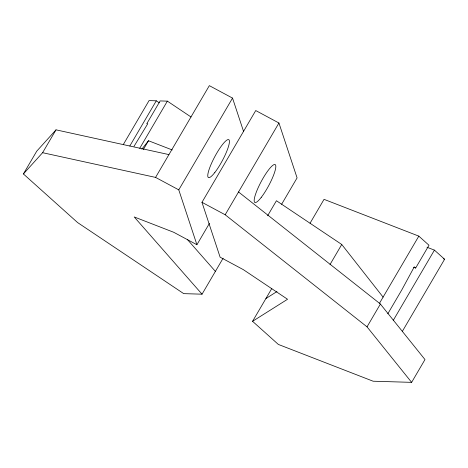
<?xml version="1.0" encoding="UTF-8"?>
<svg xmlns="http://www.w3.org/2000/svg" width="468" height="468" viewBox="0 0 468 468"><rect width="100%" height="100%" fill="white"/><g stroke="black" fill="none" stroke-linecap="round" stroke-linejoin="round"><path stroke-width="0.7" d="M223.113 258.207L202.036 294.185L183.725 293.641L77.589 222.563L23.4 173.95L36.756 151.152L56.025 129.841L168.925 154.604M23.4 173.95L42.611 152.697L55.973 129.899M123.312 144.53L149.058 100.597L156.283 100.813L159.313 102.843M129.806 146.004L156.283 100.813M139.739 148.292L167.363 101.141L191.02 116.982M143.354 149.503L148.491 140.739L172.236 149.953M42.611 152.697L155.569 177.401L209.336 85.644L232.537 98.099L243.652 131.707M209.442 223.365L196.917 244.735L178.77 189.856L232.537 98.099M238.528 191.968L380.256 303.89L424.985 359.559L411.629 382.356L373.136 381.215L278.343 344.43L252.568 321.311L287.551 299.263L243.319 269.638L220.118 257.184L201.971 202.311L255.739 110.553L278.94 123.008L297.086 177.887L281.631 204.264M411.629 382.356L367.029 326.851L225.172 214.765L278.94 123.008M267.632 215.76L276.436 200.737L341.757 244.483L383.093 297.116M252.568 321.311L271.814 288.475M310.062 223.201L324.037 199.35L418.825 236.129L428.998 245.255L415.642 268.053L413.613 267.269M330.022 264.519L341.757 244.483M379.425 303.375L418.825 236.129M367.029 326.851L380.385 304.054M387.814 313.782L401.743 290.008L414.285 266.836L415.642 268.053M393.237 320.422L434.427 250.123L426.98 247.233M402.305 331.426L444.6 259.249L434.427 250.123M134.041 146.303L147.742 123.751L146.782 123.727L160.138 100.93L167.363 101.141M141.833 149.181L148.491 140.739M265.929 298.52L276.974 291.552M443.249 258.728L444.6 259.249M155.569 177.401L178.77 189.856M201.971 202.311L225.172 214.765M196.917 244.735L173.716 232.28L134.211 216.947L202.036 294.185M187.492 239.616L215.391 271.387M214.824 172.493A21.493 4.27 -61.8 0 0 229.279 140.382A21.493 4.27 -61.8 0 0 211.676 162.987A21.493 4.27 -61.8 0 0 214.824 172.493M261.226 197.402A21.493 4.27 -61.8 0 0 275.681 165.292A21.493 4.27 -61.8 0 0 258.079 187.896A21.493 4.27 -61.8 0 0 261.226 197.402"/></g></svg>
